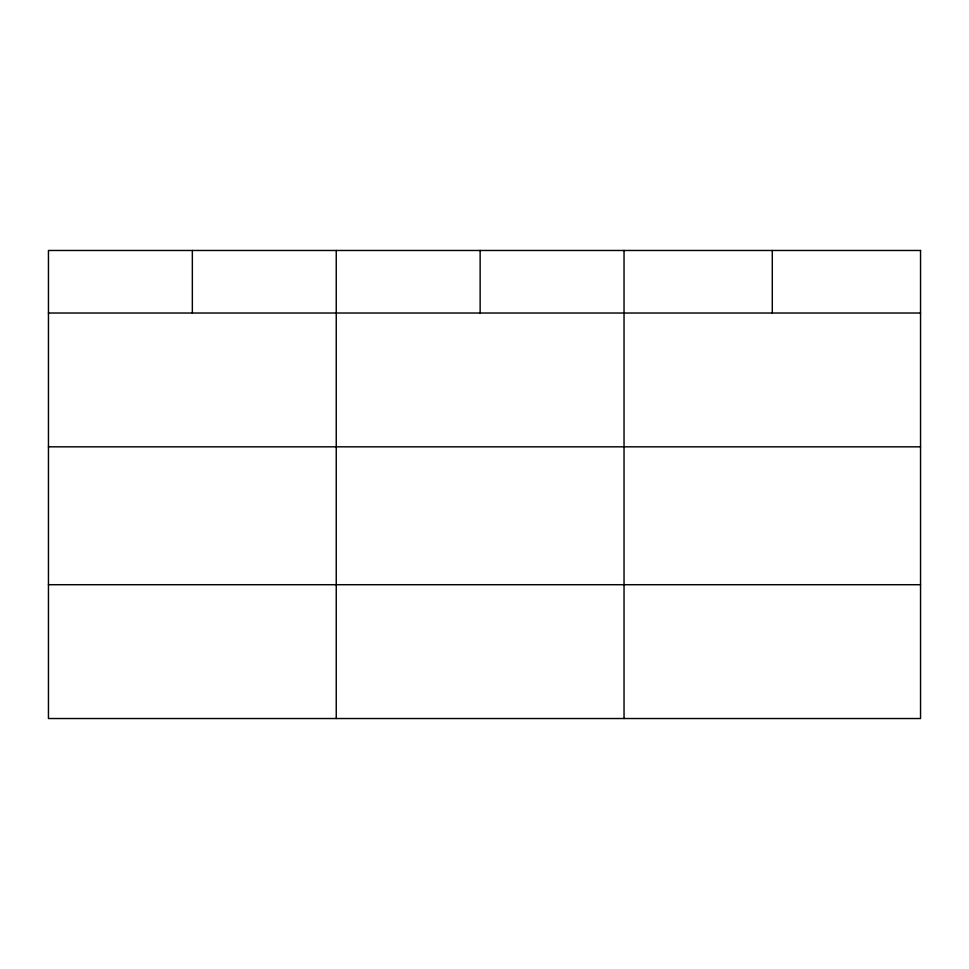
<?xml version="1.0" encoding="UTF-8"?>
<svg xmlns="http://www.w3.org/2000/svg" width="969" height="969" viewBox="0 0 969 969"><rect width="100%" height="100%" fill="white"/><g stroke="black" fill="none" stroke-linecap="round" stroke-linejoin="round"><path stroke-width="1.45" d="M48.45 313.023L920.55 313.023M48.45 446.83L920.55 446.83M48.45 584.707L920.55 584.707M772.293 250.474L772.293 313.023M624.036 250.474L624.036 718.526M480.139 250.474L480.139 313.023M336.243 250.474L336.243 718.526M192.346 250.474L192.346 313.023M920.55 250.474L48.45 250.474L48.45 718.526L920.55 718.526L920.55 250.474"/></g></svg>
